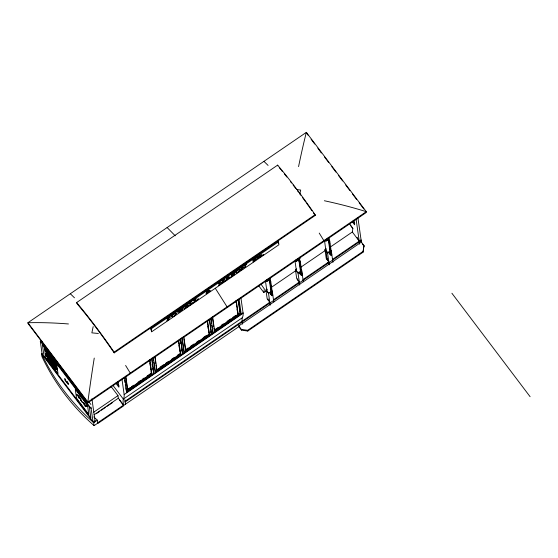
<?xml version="1.0" encoding="UTF-8"?>
<svg xmlns="http://www.w3.org/2000/svg" width="558" height="558" viewBox="0 0 558 558"><rect width="100%" height="100%" fill="white"/><g stroke="black" fill="none" stroke-linecap="round" stroke-linejoin="round"><path stroke-width="0.84" d="M258.591 285.619L263.808 292.518L264.346 288.96L260.921 284.092M330.008 247.25L352.321 232.002L352.858 228.438L349.434 223.57M363.007 252.244L363.983 245.534L361.375 242.088L238.754 325.928L238.859 326.667L241.461 330.12L247.759 331.047L363.007 252.244L363.983 245.534M93.179 326.604L91.861 332.854L98.375 333.475M299.848 193.814L300.699 190.062L296.605 189.525M297.623 258.8L299.506 261.653L301.466 275.582L299.73 273.594L300.427 272.792L301.076 273.657L300.344 274.159L299.688 273.301M328.815 239.64L327.867 238.126L329.764 241.056L331.71 254.908L331.117 254.42M207.89 292.525L208.155 292.252L207.164 292.294L206.488 293.208L207.688 292.72M269.13 279.907L268.698 280.297A2.26 2.134 -8.1 0 1 267.603 280.695M298.649 259.728L296.528 260.495M328.167 239.542L326.053 240.317M167.072 320.683C167.986 320.438 167.777 317.823 166.793 318.709M189.378 305.435C190.292 305.191 190.083 302.576 189.099 303.461M194.177 302.15C195.098 301.906 194.881 299.29 193.898 300.176M218.603 285.452C220.647 283.597 216.323 283.199 219.601 282.536L221.728 282.878L223.353 279.976L224.832 279.028M246.113 264.478C244.216 266.654 248.324 267.826 242.039 267.68L242.277 269.102L242.821 268.893M223.088 282.383L223.598 281.86L223.395 280.304L221.512 283.527L219.252 283.143L219.496 284.678L220.047 284.461M224.651 279.146C223.73 279.391 223.946 282.027 224.937 281.12M241.377 269.884C243.595 267.742 238.705 268.168 242.032 267.205L245.436 266.591L245.213 265.252L244.662 265.469M178.455 310.736L178.107 311.211L179.453 311.748L180.171 310.164L179.083 310.241L181.12 308.916M180.98 309.006L180.59 309.425L181.957 310.039L182.919 307.828L182.313 308.037L183.868 306.97L181.908 310.653L180.38 310.234C181.134 314.098 173.336 311.545 178.546 310.673M184.565 308.72C185.5 308.462 185.27 305.826 184.286 306.747M76.641 302.555L277.64 165.126A119.035 18.226 55.6 0 1 315.11 214.697L315.214 215.437L114.216 352.865L104.778 339.487A119.035 18.226 55.6 0 0 85.869 314.461L76.746 303.294L76.641 302.555A119.035 18.226 55.6 0 1 114.111 352.126L114.216 352.865M321.324 153.004L317.816 148.135M114.111 352.126L315.11 214.697M150.737 328.118L277.975 241.119L278.498 241.809L278.916 244.767L151.685 331.766L150.737 328.118L151.685 331.766M151.26 328.801L278.498 241.809M193.703 300.309L196.053 298.642L195.265 299.367L195.558 301.083L198.39 298.711L198.027 299.583L193.982 302.283M244.481 265.587L246.294 264.353M166.884 320.878L169.116 319.35M189.19 305.624L193.221 302.868L193.584 301.997L190.752 304.368L190.466 302.645L191.248 301.927L188.89 303.538M241.202 270.065L243.016 268.823M87.955 402.792L366.397 212.41L366.292 211.67L306.342 132.358L27.9 322.74L28.005 323.48L87.955 402.792L87.85 402.053A160.781 15.889 -81.6 0 1 94.246 358.083M265.985 280.409L266.85 281.553L270.539 279.035L270.295 277.333M295.503 260.223L296.375 261.374L300.058 258.849L299.82 257.161M325.021 240.038L325.893 241.189L329.583 238.664M268.119 278.972L269.033 280.179L269.772 279.677L270.742 281.323L272.716 295.217L272.22 294.896M298.537 260.007L299.276 259.505L300.26 261.228L302.206 275.08L301.613 274.592M327.127 238.629L328.041 239.835L328.781 239.333M300.344 274.159L300.929 274.717L299.025 261.193L299.758 260.684L299.388 259.937M329.848 253.988L330.58 253.485L329.931 252.621L329.192 253.123L330.413 254.56L328.529 241.021L329.262 240.512L328.969 239.884M270.184 293.473L270.839 294.331L271.572 293.829L270.923 292.971L270.225 293.766L271.962 295.754L270.016 281.909L270.756 281.399M299.52 261.73L300.26 261.228M329.192 253.123L330.971 255.411L329.025 241.558L329.764 241.056M125.027 401.251L269.8 302.269L267.191 298.816L265.929 289.944L267.156 289.1M273.49 299.744L299.318 282.083L296.716 278.637L295.447 269.758L296.682 268.914M303.008 279.558L328.843 261.897L326.235 258.452L324.972 249.572L326.2 248.735M263.808 292.518L266.682 290.551M271.725 287.105L296.186 270.379M301.229 266.933L325.691 250.207M93.695 412.216L117.975 395.615L110.875 386.227M127.28 389.582L130.105 387.65M131.514 386.68L133.634 385.229M137.875 382.335L140.7 380.403M142.109 379.433L144.229 377.989M147.054 376.057L151.295 373.156L151.065 371.516M160.041 367.178L163.627 364.73M165.775 363.258L168.642 361.298M171.508 359.338L174.375 357.378M177.242 355.418L179.39 353.946M185.27 349.929L188.137 347.969M190.285 346.497L193.87 344.049M196.737 342.089L198.885 340.617M203.189 337.674L206.055 335.714M215.521 329.248L218.38 327.288M221.247 325.328L223.402 323.856M226.98 321.408L230.566 318.953M232.714 317.488L235.581 315.528M207.311 320.948L209.18 334.103L185.535 350.271L185.793 350.612L209.445 334.444L207.45 320.473M268.663 303.161L270.218 305.226L268.538 293.389L271.613 291.29M298.188 282.99L299.744 285.04L298.056 273.204L301.745 270.686L300.874 269.535M327.713 262.811L329.262 264.855L327.574 253.025L331.264 250.5L332.952 262.337M149.684 360.349L151.553 373.504L127.538 389.923L127.796 390.265L151.818 373.846L149.83 359.875M156.456 369.626L156.979 370.317L180.632 354.149L178.644 340.178M236.264 300.776L238.252 314.747L214.607 330.915L212.619 316.944M182.117 337.548L184.314 352.963L184.056 352.614L211.391 333.921L209.32 319.364M270.225 293.766L270.923 292.971M329.234 253.423L329.931 252.621M151.692 358.766L153.764 373.323L126.429 392.016L126.687 392.365L243.044 312.801L240.91 297.777M94.065 414.803L118.338 398.203L123.555 405.101L97.741 422.755M96.255 413.708L99.826 411.267M101.256 410.29L105.539 407.361M106.969 406.384L112.681 402.478M123.339 399.096A92.056 14.096 55.6 0 1 123.646 398.321A92.056 14.096 55.6 0 0 124.148 394.583L243.086 313.261L243.044 312.801M271.976 295.663L272.716 295.161M301.48 275.547L302.22 274.989M330.985 255.32L331.724 254.873M93.751 416.882L97.371 420.167L97.845 423.494L123.66 405.84L123.185 402.513A91.875 14.069 55.6 0 1 123.332 399.103L242.27 317.781A92.056 14.096 55.6 0 1 242.584 317A92.056 14.096 55.6 0 0 243.086 313.261M97.789 423.124L94.1 425.642L93.681 422.685L97.371 420.167M332.526 259.379L361.061 239.87M125.132 401.99L361.165 240.61L359.15 241.516L359.638 244.09L358.431 241.635M123.604 405.471L239.229 326.416L239.117 325.677M238.754 325.928L241.356 329.38L247.654 330.308L362.902 251.505M168.23 318.883C172.903 316.072 169.248 315.954 166.591 318.785M168.216 318.799L169.653 317.132L168.091 317.927L168.363 319.636L168.907 319.427M50.262 360.733L50.757 361.396L50.248 360.656M51.922 364.897C52.18 364.611 53.003 366.983 52.243 365.281M53.449 366.341C53.735 366.104 54.538 368.454 53.77 366.718M48.086 359.171L47.563 358.25L47.828 358.829M49.446 359.547L49.774 359.959M263.934 161.353L268.084 165.419M167.121 227.545L175.226 235.79M70.315 293.738L74.465 297.805M327.937 260.579L327.26 259.686L325.998 250.807A2.26 2.134 -8.1 0 1 326.067 249.175M67.044 382.635L68.404 384.336L67.971 382.725L66.723 381.274L68.132 384.002L66.862 382.439L67.134 382.921M279.244 167.665L280.744 169.465M55.57 367.352L55.047 366.822L56.002 368.44L55.172 367.059L55.912 367.855L55.667 367.541M281.413 170.288L282.362 171.446M48.107 359.171L47.793 358.738M52.689 360.921L53.477 362.358L51.999 359.84L52.306 361.131L54.014 363.042L52.682 360.733M49.774 359.952L49.111 358.815L49.85 360.322L49.341 359.401M48.134 357.58C47.018 356.869 50.22 360.545 48.183 357.58M51.287 363.411C50.632 362.512 52.605 365.49 51.329 363.272M52.829 366.076L53.463 367.045L52.626 365.525L53.247 366.515L52.891 365.929M52.996 360.74L53.491 361.507L52.11 358.836L52.857 360.712M270.839 294.331L271.425 294.896L269.521 281.365L268.161 279.272M53.289 364.569L53.756 365.476L53.017 363.983L53.68 365.12L53.352 364.709M50.548 362.435C51.385 363.725 50.548 362.254 50.555 362.261M53.742 367.199C54.412 367.736 53.247 366.683 53.777 367.29M451.903 293.243L530.1 396.696M308.002 135.148L306.342 132.358A160.781 15.889 -81.6 0 0 298.565 166.626M311.099 139.249L314.719 144.034M324.54 157.028L328.669 162.497M331.773 166.598L335.909 172.066M338.49 175.484L342.626 180.959M345.723 185.061L349.859 190.529M352.447 193.947L356.576 199.422M359.164 202.84L363.816 208.992M352.565 222.119L354.623 224.846L354.03 220.654M350.333 225.174L352.886 228.55M362.526 244.209L364.088 246.273M352.321 232.002L359.219 241.126L356.088 219.148M327.169 238.922L328.529 241.021M324.972 249.572L327.574 253.025M299.276 259.505L298.363 258.298L299.228 259.693M297.665 259.1L299.025 261.193M295.447 269.758L298.056 273.204M268.858 278.47L269.772 279.677M265.929 289.944L268.538 293.389M239.682 313.533L240.463 314.572L238.273 299.151M238.252 314.747L237.499 312.41M211.391 333.921L211.649 334.27L209.578 319.706M182.054 352.935L182.843 353.967L180.764 339.41M180.108 353.458L180.632 354.149M153.248 372.632L154.029 373.672L151.832 358.257M151.295 373.156L151.818 373.846M116.524 382.614L119.112 386.038M115.785 383.116L118.896 387.231L118.073 381.442M112.96 385.383L123.332 399.11M119.37 399.87L123.172 404.899M88.785 401.704L90.884 404.473M42.101 341.301A1.13 1.067 -8.1 0 1 40.309 341.266L91.135 408.512L93.033 421.827A1.13 1.067 -8.1 0 0 94.602 422.057A1.13 1.067 -8.1 0 0 94.874 420.565M40.309 341.266L42.206 354.581L93.033 421.827M328.041 239.835L329.025 241.558M269.033 280.179L270.016 281.909M309.439 207.178L311.922 210.701M51.475 363.432L51.238 363.105L51.455 363.453M313.429 212.863L315.214 215.437M215.297 288.263L227.071 306.865M269.807 279.983L270.26 280.862M319.225 233.084L323.884 240.672M125.606 365.469L130.258 373.058M54.879 368.301L55.102 368.65L54.175 367.011L54.663 367.924M51.008 361.717L50.743 361.2L50.904 361.528M325.998 250.807L326.277 251.295A2.26 2.134 -8.1 0 0 330.169 250.898M353.123 220.884L354.769 223.828M357.106 237.345L359.219 241.126M49.627 361.919L50.52 362.833L49.118 360.907L49.509 361.765M57.111 369.626L57.369 370.275L56.149 368.14L56.491 369.11L56.393 368.733M46.419 355.488L46.684 356.137L45.456 353.995L45.805 354.972L45.707 354.595M357.936 217.885L361.486 242.828M329.506 242.2L329.743 243.881M330.58 249.768L330.824 251.449M325.649 239.501L325.893 241.189M324.547 240.965L325.872 250.27M301.745 270.686L303.322 281.783M299.883 261.528L300.12 263.209M300.476 265.734L300.72 267.421M296.131 259.672L296.375 261.374M295.029 261.151L296.347 270.449M277.64 165.126L277.745 165.865M277.975 241.119L278.289 243.337M272.227 290.871L273.804 301.962M270.853 285.068L271.097 286.749M266.612 279.858L266.85 281.553M265.503 281.337L266.829 290.634M247.654 330.308L247.759 331.047M239.159 299.695L241.202 314.063M242.228 321.931L242.542 324.149M238.133 299.667L240.205 314.224L212.863 332.917L213.128 333.259L211.057 318.702M241.356 329.38L241.461 330.12M236.125 301.25L237.994 314.398L214.342 330.573L213.993 328.104M235.86 300.908L236.097 302.548M236.446 305.017L236.683 306.656M237.031 309.125L237.269 310.771M225.125 281.058L222.9 282.508M220.236 284.399L218.422 285.577M212.472 317.418L213.763 326.458M210.791 318.353L211.524 323.494M211.768 325.209L212.138 327.776M212.382 329.492L212.744 332.059M208.922 319.532L209.166 321.248M210.624 331.522L210.868 333.238M207.402 323.075L207.632 324.714M207.869 326.36L208.218 328.822M208.455 330.469L208.804 332.931M184.091 306.816L188.102 304.075L188.172 304.535L185.591 305.917L185.709 306.747C188.213 304.403 188.409 305.624 185.723 306.858C185.612 309.669 189.636 303.803 188.402 306.161L184.384 308.853M183.805 336.641L185.793 350.612M183.896 338.762L185.298 348.624M182.229 339.766L184.056 352.614M180.506 339.062L182.578 353.626L155.243 372.319L153.778 362.037M180.471 341.803L180.715 343.512M181.573 349.51L181.81 351.219M178.497 340.652L180.367 353.8L156.721 369.968L156.017 365.037M178.351 341.126L178.706 343.595M178.937 345.235L179.292 347.704M179.523 349.35L179.76 350.989M154.991 356.346L156.979 370.317M154.845 356.82L155.201 359.289M155.431 360.928L155.787 363.397M153.311 357.246L155.501 372.66M153.171 357.755L153.534 360.329M152.027 364.074L152.271 365.783M152.634 368.35L152.878 370.066M149.425 360.008L149.656 361.654M149.893 363.293L150.242 365.762M150.479 367.401L150.827 369.87M125.808 376.294L127.796 390.265M125.78 377.599L127.301 388.277M124.615 377.801L126.687 392.365M124.72 380.026L125.09 382.593M125.334 384.309L125.578 386.024M125.822 387.733L126.185 390.307M121.972 379.098L124.148 394.583M124.79 399.563L125.452 404.208M117.975 395.615L118.394 398.572M91.91 398.844L95.076 421.081M327.26 259.686A2.26 2.134 -8.1 0 1 327.155 258.584M91.135 408.512A1.13 1.067 -8.1 0 1 91.191 407.207M68.46 323.961A160.781 50.708 10.3 0 0 27.9 322.74L87.85 402.053L366.292 211.67A160.781 50.708 10.3 0 0 324.351 200.747M284.294 173.817A119.035 18.226 55.6 0 1 286.861 177.032M290.495 181.65A119.035 18.226 55.6 0 1 291.541 182.989M293.11 185.026A119.035 18.226 55.6 0 1 295.74 188.471M297.623 190.969A119.035 18.226 55.6 0 1 298.53 192.182M299.437 193.396A119.035 18.226 55.6 0 1 300.797 195.23M302.61 197.692A119.035 18.226 55.6 0 1 305.777 202.052M306.684 203.314A119.035 18.226 55.6 0 1 308.944 206.474M271.3 290.732A2.26 2.134 -8.1 0 1 268.405 292.455A2.26 2.134 -8.1 0 1 267.024 289.546M268.496 300.546A2.26 2.134 -8.1 0 1 268.224 300.051M268.091 299.513A2.26 2.134 -8.1 0 1 268.112 298.955M300.65 271.083A2.26 2.134 -8.1 0 1 297.651 272.178A2.26 2.134 -8.1 0 1 296.549 269.361M298.014 280.36A2.26 2.134 -8.1 0 1 297.637 278.77M242.123 321.192A91.875 14.069 55.6 0 1 242.27 317.781M94.1 425.642A228.313 215.479 -8.1 0 1 41.976 356.674L41.55 353.716A228.313 215.479 -8.1 0 0 93.681 422.685M42.206 354.581A1.13 1.067 -8.1 0 1 42.101 353.514M49.92 357.664L50.36 358.508L50.262 357.887C54.803 365.539 48.874 354.03 49.92 357.664M54.489 364.869L54.928 365.713L54.823 365.085C59.35 372.695 53.47 361.354 54.489 364.869M46.565 351.763C45.135 351.512 43.887 346.992 46.565 351.763M48.776 358.641L48.058 357.483L48.776 358.641M51.566 362.379L51.197 361.772L51.524 362.379M84.99 405.882L85.451 406.719L85.723 406.245L87.013 406.51L84.091 404.292L85.214 404.208L84.098 403.05A30.537 4.673 55.6 0 0 82.438 402.206L81.963 402.22L84.544 403.629C82.256 403.539 85.716 405.771 86.413 405.987L84.99 405.882M48.937 355.048L46.753 352.091L48.937 355.048M54.147 364.262L51.957 361.312L54.147 364.262M54.056 365.867L54.963 367.08L54.07 365.853M52.598 363.586L51.985 362.616L52.801 364.116L52.194 362.944L52.536 363.565M46.021 353.493L48.511 357.232C48.281 355.976 46.028 353.095 46.021 353.493M176.356 313.24C175.979 314.942 172.422 318.116 171.271 316.463A3.132 0.914 -37.1 0 1 171.983 315.347L175.498 312.982A3.146 0.921 -37.1 0 1 176.272 313.052L176.356 313.24M240.568 269.34C240.191 271.035 236.634 274.215 235.483 272.555A3.132 0.914 -37.1 0 1 236.194 271.439L239.71 269.075A3.146 0.921 -37.1 0 1 240.484 269.151L240.568 269.34M50.68 359.505L51.768 361.361L50.68 359.505M52.02 364.346L52.117 364.702L52.02 364.346M51.475 358.117L48.902 354.665L49.976 356.918L51.838 358.794L51.475 358.117M48.679 359.84L49.132 360.677L48.692 359.833M55.263 368.545L55.716 369.389L55.298 368.552M206.76 291.987C205.246 294.526 206.397 294.129 208.322 292.218L210.331 290.739L208.72 291.743C210.778 289.49 208.985 290.341 208.566 291.771L207.688 291.82L208.546 290.613L206.76 291.987M80.505 399.668L81.977 401.467L80.505 399.668M231.242 275.01L234.172 274.41L232.784 275.715L231.41 276.022L231.514 276.74L233.941 275.031L234.792 273.72L231.877 274.445L233.397 273.274L234.367 273.183L234.269 272.457L231.242 275.01M252.872 260.223L255.801 259.623L254.413 260.928L253.039 261.235L253.144 261.953L255.571 260.237L256.422 258.933L253.458 259.826L254.685 258.654L255.996 258.396L255.892 257.67L252.872 260.223M261.883 255.501L259.554 257.538L259.484 257.036L261.332 256.017L259.386 256.485A1.214 0.356 -37.1 0 1 259.972 255.669L261.465 254.615L261.535 255.097L259.819 256.038L261.883 255.501M172.185 315.654C174.87 319.26 177.479 309.062 172.185 315.654M236.397 271.746C239.082 275.352 241.691 265.155 236.397 271.746M208.274 290.927L207.283 291.688L208.274 290.927M46.07 351.128L45.596 350.382L46.07 351.128M262.776 255.097L263.606 254.608L262.776 255.097M229.331 277.982L228.822 278.526L230.879 277.124L227.734 276.928L225.348 280.904L226.987 279.781L226.36 280.004L226.771 279.16L228.787 277.786L229.331 277.982M55.054 363.537L53.638 360.88L55.005 363.537M56.484 365.434L55.068 362.77L56.484 365.434M48.204 355.586C46.544 351.889 52.78 362.037 48.204 355.586M49.111 357.95C47.549 354.323 53.617 364.367 49.111 357.95M53.01 365.469C53.568 366.453 51.071 363.453 53.01 365.469M48.811 359.994L49.111 360.335L48.846 360.015M78.657 397.512L78.992 398.196L79.885 398.154L80.512 398.9L80.059 398.196L80.938 398.579L79.557 397.575C78.476 394.332 79.745 396.989 76.844 394.408C76.683 395.999 78.057 395.531 79.348 397.498L78.657 397.512M257.852 256.624L256.861 257.929L257.412 257.545C257.294 259.944 259.777 257.796 258.047 257.112L258.856 256.443L258.033 257.008L257.852 256.624M227.657 277.5L226.876 278.965L228.661 277.745L227.657 277.5M47.521 356.722C45.854 354.065 47.709 358.138 47.514 356.702M47.284 352.775L48.4 354.469L47.284 352.775M52.494 361.989L53.61 363.683L52.494 361.989M81.294 400.253L81.001 399.905L81.294 400.253M48.476 355.565L48.825 356.164L48.476 355.565M49.383 357.929L49.739 358.529L49.383 357.929M54.3 365.853L54.544 366.32L54.335 365.853M65.384 380.5L65.042 380.103L66.151 381.609L64.784 378.582L65.384 380.5M49.613 361.549L49.85 362.086L49.613 361.549M48.337 359.268L48.553 359.987L48.337 359.268M49.32 360.573L49.536 361.291L49.369 360.635M50.241 362.219L49.983 361.486L50.241 362.219M50.68 362.958L51.601 364.597L50.68 362.958M89.336 407.033L42.422 344.963L43.998 356.053L90.919 418.13L89.336 407.033M56.783 364.862L44.535 348.659L45.142 352.949L57.397 369.152L56.783 364.862M87.543 405.554L75.288 389.351L76.558 398.224L88.806 414.434L87.543 405.554M57.439 369.452L45.184 353.242L45.798 357.532L58.046 373.741L57.439 369.452M50.032 361.703L49.453 360.935L50.039 361.758"/></g></svg>
